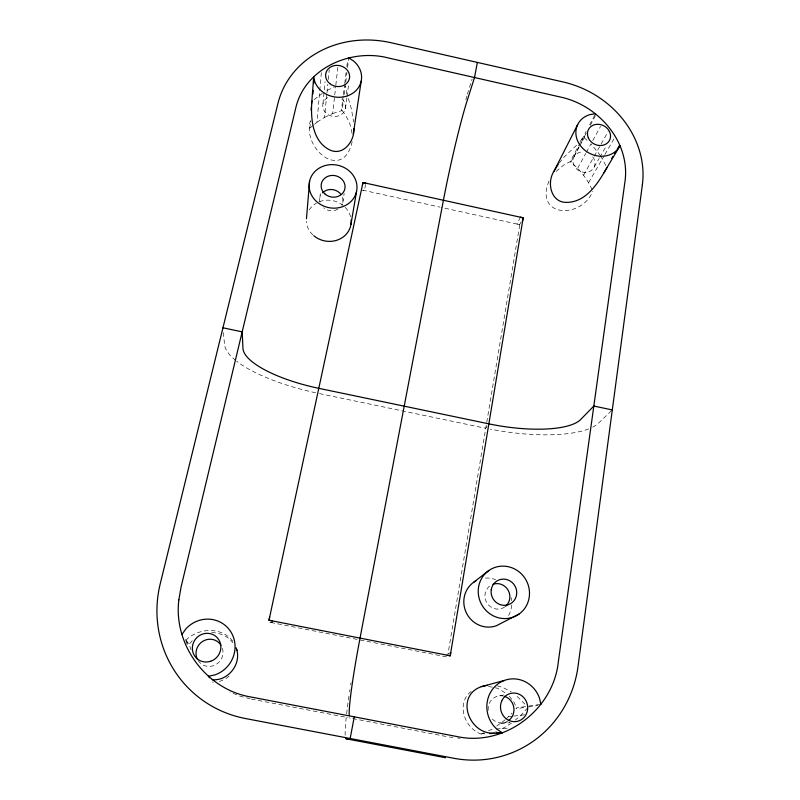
<?xml version="1.0" encoding="UTF-8"?>
<svg xmlns="http://www.w3.org/2000/svg" width="800" height="800" viewBox="0 0 800 800"><rect width="100%" height="100%" fill="white"/><g stroke="black" fill="none" stroke-linecap="round" stroke-linejoin="round"><path stroke-width="0.6" stroke-dasharray="4 3" d="M352.17 141.62C343.39 181.82 302.16 149.46 310.3 121.11M309.74 128.4L310.83 120.53M272.19 620.87L272.04 622.71L268.89 622.09L447.28 657.04M314.47 124.28L316.99 122.16L321.57 70.1M322.97 103.7L325.04 81.8M450.76 652.57L448.01 653.93L519.79 224.66L441.05 207.36M316.99 122.16L324.5 117.38L326.82 94.01M326.95 92.78L327.79 84.3M328.27 79.49L329.22 69.86M319.9 197.6L320.64 190.65M519.6 224.65L521.24 221.73M324.5 117.38L332.66 113.57L334.59 96.27M334.73 95.04L335.69 86.39M335.83 85.18L337.85 67.06M332.66 113.57L341.33 110.77L343.18 95.91M343.34 94.67L344.57 84.76M344.73 83.53L346.24 71.42M346.84 66.57L347.6 60.52M351.95 133.25C351.23 124.87 347.3 117.11 342.14 110.61L343.55 99.47M344.17 94.51L345.26 85.84M345.73 82.16L346.95 72.47M347.56 67.62L348.78 57.93M345.46 108.74L346.88 97.88M347.04 96.68L348.62 84.62M342.8 202.61L344.16 193.44M365.58 184.39L364.44 190.53L362.68 190.25M469.5 87.35L472.12 79.04M549.02 181C534.12 217.23 581.02 219.55 592.81 191.37M520.4 217.2L517.05 224.07L519.73 224.83M556.1 171.41L564.21 164.64L570.21 161.64L586.16 131.4M589.63 124.81L595.43 113.82M592.05 189.63C587.33 178.92 579.84 169.61 570.88 162.13L578.84 147.08M581.12 142.78L586.28 133.01M590.35 125.32L596.16 114.35M573.8 157.2L579.04 147.31M579.62 146.21L586.02 134.12M577.64 168.31L585.78 153.41M586.37 152.34L591.02 143.83L599.83 154.85M592.8 140.56L600.52 126.43M583.57 175.2L593.66 157.29M594.25 156.24L608.13 131.61M594.18 167.08L599.15 158.43M599.77 157.35L605.97 146.54M588.57 182.68L604.3 155.54M604.91 154.48L615.4 136.4M580 141.69L583.26 136.9L589.25 142.22M525.64 706.55L516.52 707.91L515.98 708.71L526.22 707.21M486.99 426.5L485.74 428.27L319.23 393.54M192.23 640.66L189.08 644.36L191.03 649.88M559.16 163.1L564.52 156.65L576.86 144.93M527.67 707.8L521.04 715.22L515.38 720.05M506.14 718.96L512.02 713.13M471.15 691.44C455.82 703.23 464.31 728.32 481.16 734.04L484.8 733.84M611.44 410.76L598.53 423.15A98.96 30.33 9.3 0 1 592.21 427.38M496.74 726.12L505.24 719.73M310.26 127.82L313.63 124.99M314.1 99.62L322.3 93.39M226 678.6L231.05 674.58M511.51 723.14L500.91 729.53M327.19 90.32L334.63 86.88M481.16 734.04L484.23 732.77M488.53 730.79L491.75 729.31L495.17 729.06M493.03 733.16L496.41 731.6M219.39 681.54L225.74 678.8M499.74 695.8L504.44 694.81M341.33 110.77L342.14 110.61M529.06 706.04L540.9 704.27M528.49 706.88L537.95 705.49M508.85 716.66L512.51 716.23M513.73 716.08L526.81 714.53M502.43 722.88L509.61 722.2M500.73 723.57L510.19 722.69M496.32 728.98L507.95 728.14M482.08 733.76L484.51 733.63M488.42 686.38L497.72 688.31L505.83 693.21M185.42 639.27L186.7 639.4C199.77 627.36 223.46 626.71 233.75 642.72M211.63 632.55C219.65 632.76 228.02 636.02 232.78 642.74M449.37 737.02L452.93 737.45M457.67 738.03L460.04 738.32M251.32 699.11L347.82 717.62M352.71 718.56L448.19 736.88M362.59 190.12L439.84 207.1M497.28 685.9L502.37 687.18L511.3 691.93M250.14 698.8L239.51 696L229.94 692.03M570.21 161.64L570.88 162.13M212.43 681.9L213.2 682.5M509.31 696.22L514 702.19L516.52 707.91M524.96 704.15L515.9 695.18M185.65 640.28L189.31 645.33M186.03 640.12L189.08 644.36M600.49 155.82L606.1 165.94M186.06 641.35L187.27 644.58M348.38 98.55L351.39 108.93L353.62 121.96M346.83 94.23L345.6 85.61M223.41 332.58L224.53 344.56A99.9 30.92 12.2 0 0 235.62 360.37M588.65 428.92A98.96 30.33 9.3 0 1 490.4 429.21M508.69 720.51A13.63 12.88 76.4 0 1 490.6 717.02M488.21 710.37A13.63 12.88 76.4 0 1 503.1 695.99M465.82 99.81A94.95 5.38 -77.5 0 1 467.11 95.3M467.42 94.23A94.95 5.38 -77.5 0 1 468.83 89.51M341.78 98.92A11.53 10.16 11.8 0 1 342.13 113.99A11.53 10.16 11.8 0 1 325.24 112.2A11.53 10.16 11.8 0 1 327.88 97.45M342.41 197.11A11.72 10.61 11.4 0 1 341.82 205.21M337.83 209.22A11.72 10.61 11.4 0 1 323.61 207.85M319.99 202.22A11.72 10.61 11.4 0 1 320.9 195.01M592.78 156.86A11.33 9.93 26.8 0 1 589.04 171.71A11.33 9.93 26.8 0 1 573.41 164.14A11.33 9.93 26.8 0 1 582.61 151.93M312.93 234.95A22.56 20.54 11.1 0 1 306.25 221.22M309.18 209.92A22.56 20.54 11.1 0 1 316.36 203.15M319.44 201.7A22.56 20.54 11.1 0 1 343.55 205.79M345.22 207.34A22.56 20.54 11.1 0 1 350.62 216.91M315.65 392.78A99.9 30.92 12.2 0 1 236.59 361.14M350.26 718.09A87.73 5.61 -78.9 0 1 349.6 717.59M345.19 735.28A108.13 6.92 -78.9 0 1 346.22 717.49M346.62 713.91A108.13 6.92 -78.9 0 1 349.41 693.16M349.59 691.96A108.13 6.92 -78.9 0 1 349.96 689.53M350.68 684.93A108.13 6.92 -78.9 0 1 351.04 682.65M504.77 606.94A12.9 12.36 61.5 0 1 487.31 603.48A12.9 12.36 61.5 0 1 490.12 585.73M222.43 648.32A13.83 13.29 -50.6 0 1 215.12 664.99A13.83 13.29 -50.6 0 1 198.05 660.46M485.42 578.07A24.75 23.76 63 0 1 495.67 579.66M511.07 597.57A24.75 23.76 63 0 1 511.61 600.74M511.69 605.02A24.75 23.76 63 0 1 507.68 616.9"/><path stroke-width="1.2" d="M450.76 652.57L450.22 655.79L523.17 217.82L362.98 182.54L268.99 620.24L450.22 655.79L447.09 655.18M362.43 185.09L362.98 182.54L365.8 183.16M311.14 110.18L311.42 106.54M311.61 104.11L313.72 76.72L314.78 81.64A24.15 21.09 12.1 0 0 350.88 94.36A24.15 21.09 12.1 0 0 353.4 60.88L348.78 57.93M312.9 93.95L313.18 90.38M313.73 83.24L314.01 79.68M306.46 218.76L309.61 181.11M312.34 101.08L311.8 101.68C310.66 118.78 312.38 141.29 329.74 149.93C343.02 156.42 354.8 141.11 353.8 128.65M522.75 220.36L523.18 217.81L520.4 217.2M269.69 617.02L268.99 620.24L272.19 620.87M353.27 134.24L361.17 81.24M356.56 191.42A24.04 21.67 11.6 0 1 317.34 202.23A24.04 21.67 11.6 0 1 325.27 165.53A24.04 21.67 11.6 0 1 356.56 191.42L350.76 225.46A22.56 20.54 11.1 0 1 335.9 240.53A22.56 20.54 11.1 0 1 313.79 235.72M354.26 716.83L350.18 738.5L346.34 738.83A108.13 6.92 -78.9 0 1 345.57 737.96M477.36 62.42L474.51 77.54L466.73 102.03A77.06 4.36 -77.5 0 0 443.42 200.25L360.04 638.1A87.73 5.61 -78.9 0 0 349.25 715.6M577.68 124.56L553.97 171.26C546.58 182.47 550.81 202.68 566.56 202.4C586.42 202.28 598.14 182.98 606.9 167.74M611.63 158.57L612.88 156.47M614.75 153.31L616 151.21M617.25 149.11L619.13 145.96M603.84 172.88L620.04 145.71L617.37 149.7A23.71 20.6 26.7 0 1 580.62 145.95A23.71 20.6 26.7 0 1 590.25 114.53L595.43 113.82M553.97 171.26L558.26 164.23M181.95 634.45L185.85 628.91A29.18 28.03 -49.5 0 1 230.77 631.72A29.18 28.03 -49.5 0 1 214.97 674.88L208.39 676.27L209.56 677.79M473.86 582.12L488.9 570.49M504.34 680.45L481.27 686.68C454.93 696.03 468.81 733.75 493.03 733.16M496.79 625.53L519.06 614.05M481.27 686.68L487.27 685.34M496.48 732.97L502.23 732.65M489.65 733.58L502.38 732.89L496.94 729.23A28.75 27.1 75.1 0 1 497.95 683.92A28.75 27.1 75.1 0 1 539.38 697.79L540.9 704.27M212.19 679.7C228.59 681.37 242.3 663.03 236.12 647.8M346.34 738.83L445.44 757.72M222.96 327.79L242.17 331.85L242.97 348.44A81.08 25.07 12.2 0 0 318.79 388.33L488.86 423.85A80.31 24.59 9.3 0 0 580.77 419.42L593.83 406.04L612.3 409.94M236.56 649.46L236.96 650.31M504.2 696.25A13.63 12.88 76.4 0 1 513.75 707.08A13.63 12.88 76.4 0 1 508.69 720.51M322.61 192.77A11.72 10.61 11.4 0 1 341.06 194.57M351.13 220.12A22.56 20.54 11.1 0 1 350.96 224.41M492.98 584.26A12.9 12.36 61.5 0 1 508.12 590.18A12.9 12.36 61.5 0 1 505.62 606.28M197.47 659.45A13.83 13.29 -50.6 0 1 202.88 641.25A13.83 13.29 -50.6 0 1 220.97 645.16M496.38 625.75A24.75 23.76 63 0 1 466.1 612.31A24.75 23.76 63 0 1 475.96 580.82M178.86 599.87C173.21 644.6 206.24 689.57 250.83 696.98L456.57 736.47C504.18 747.21 553.46 709.72 558.35 661.69L624.97 181.64C630.6 141.65 597.94 104.75 559.93 96.93L388.32 57.96C350.85 48.14 304.78 68.36 295.74 108.11L181 587.37L178.86 599.87M642.35 184.98L578.05 666.27A112.23 107.74 71.7 0 1 453.75 758.26L245.47 718.53A112.92 110.57 -49.4 0 1 160.19 583.98L277.9 103.58A97.31 86.17 14.2 0 1 391 42.73L562.94 81.92A96.14 84.81 25.1 0 1 642.35 184.98M588.33 137.86A11.86 10.3 26.7 0 0 608.18 142.29A11.86 10.3 26.7 0 0 600.5 124.59A11.86 10.3 26.7 0 0 588.33 137.86M501.64 701.21A14.37 13.55 75.1 0 0 515.59 721.63A14.37 13.55 75.1 0 0 525.07 699.22A14.37 13.55 75.1 0 0 501.64 701.21M329.72 83.56A12.08 10.54 12.1 0 0 349.41 78.59A12.08 10.54 12.1 0 0 333.74 65.75A12.08 10.54 12.1 0 0 329.72 83.56M325.22 194.2A12.02 10.84 11.6 0 0 344.85 188.85A12.02 10.84 11.6 0 0 329.24 175.86A12.02 10.84 11.6 0 0 325.22 194.2M210.77 661.22A14.59 14.02 -49.5 0 0 216.34 636.8A14.59 14.02 -49.5 0 0 192.71 645A14.59 14.02 -49.5 0 0 210.77 661.22M491.24 589.72A13.25 12.68 60.5 0 0 508.53 604.63A13.25 12.68 60.5 0 0 511.95 582.33A13.25 12.68 60.5 0 0 491.24 589.72M478.52 587.4A26.5 25.36 60.6 0 0 513.17 617.14A26.5 25.36 60.6 0 0 519.9 572.52A26.5 25.36 60.6 0 0 478.52 587.4"/></g></svg>
